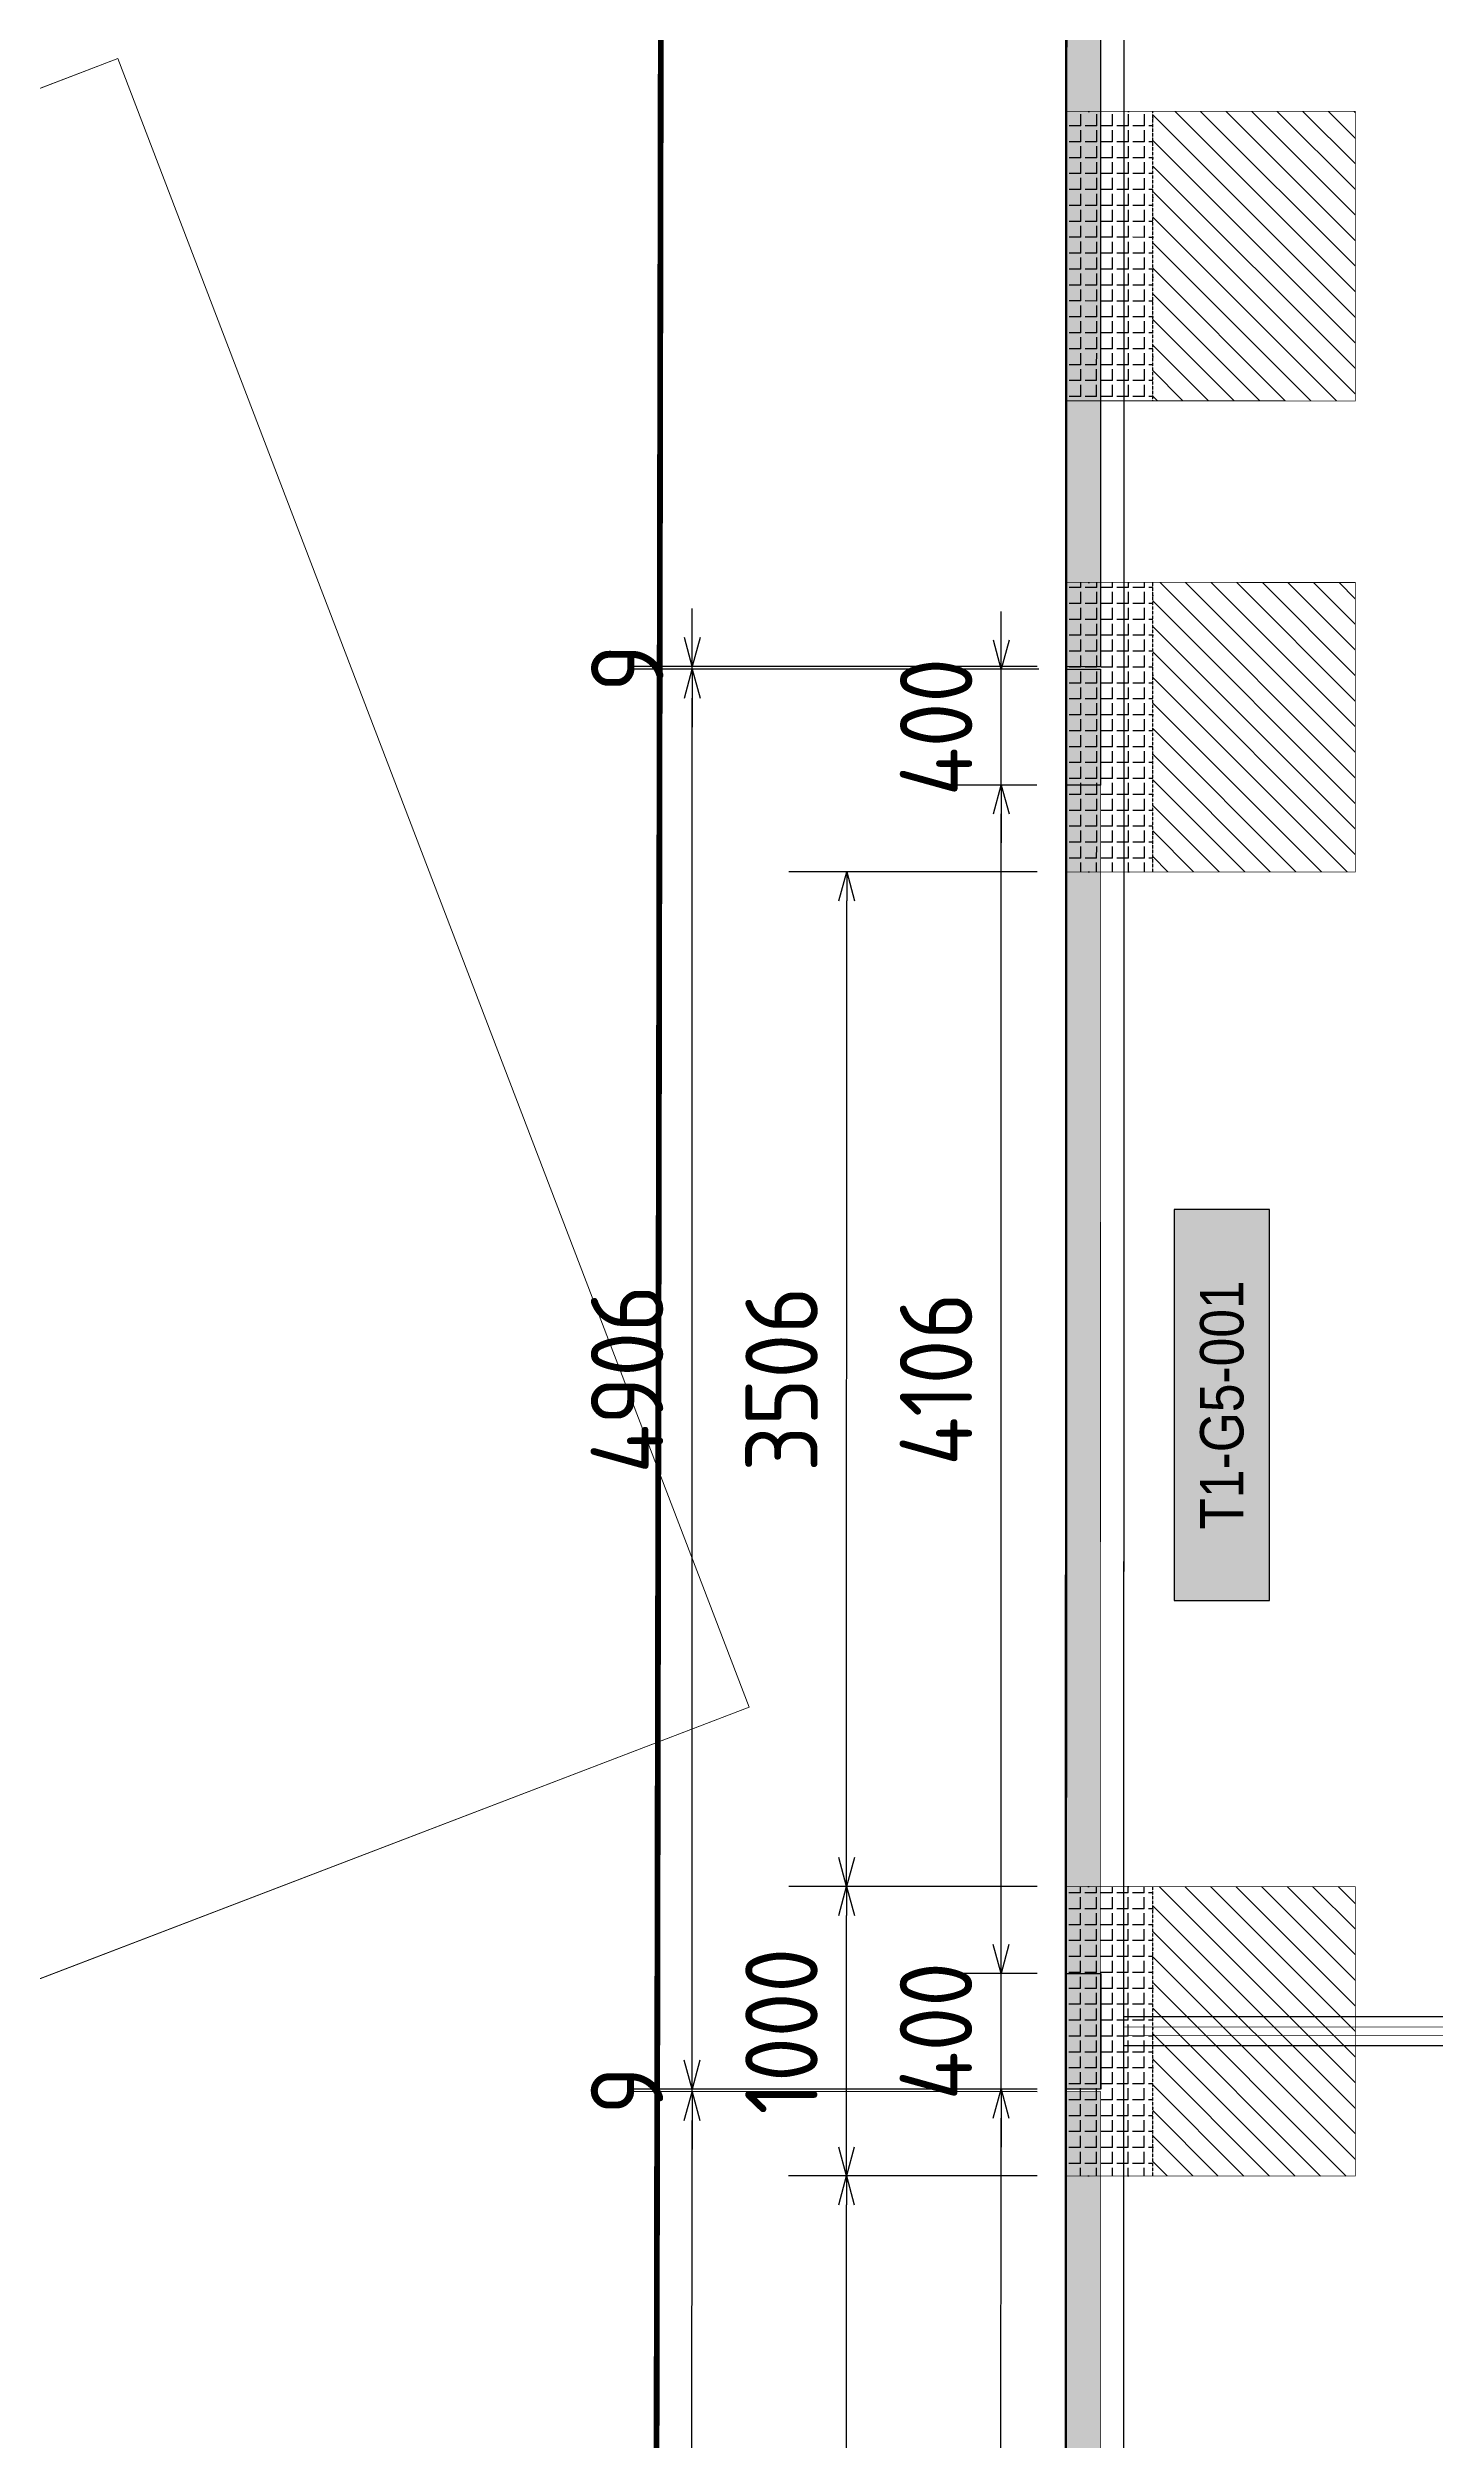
# Model space of a CAD drawing. Header units: centimetres. Extents: x -6122352 to 4157695, y -1694241 to 1947892.
# Drawn here: x 25938 to 30732, y -162716 to -154451 of the extents above; entities that cross this region are included whole.
import ezdxf
from ezdxf.enums import TextEntityAlignment as Align
from ezdxf.xclip import XClip

# ---------------------------------------------------------------- set-up
doc = ezdxf.new("R2010")
doc.units = ezdxf.units.CM
doc.header["$MEASUREMENT"] = 0
doc.header["$XCLIPFRAME"] = 2
doc.header["$PDMODE"] = 66
doc.header["$PDSIZE"] = 100
doc.linetypes.add('DASHED2', pattern=[0.375, 0.25, -0.125])
for name, color, linetype, lineweight, true_color in [('08-Compound Wall-3', 5, 'Continuous', 25, 0x0000ff), ('23585-XR-AR-DAMAC PLOT LIMITS$0$1-End units', 7, 'Continuous', 5, 0xf8991e), ('23585-XR-AR-DAMAC PLOT LIMITS$0$1-Open Space', 7, 'Continuous', 5, 0x90cf5a), ('23585-XR-AR-DAMAC PLOT LIMITS$0$1-Utility', 7, 'Continuous', 5, 0x8db1ff)]:
    doc.layers.add(name, color=color, linetype=linetype, lineweight=lineweight, true_color=true_color)
doc.layers.add('23585-XR-AR-END-GROUND FLOOR$0$A-LOVR-PLAN', color=251, linetype='Continuous', lineweight=9)
doc.layers.add('A-ANNO-TEXT', color=3, linetype='Continuous', lineweight=25)
for name, color, linetype in [('@MI-FOOTINGS', 7, 'Continuous'), ('@MI-MEP', 7, 'Continuous'), ('@MI-REF LAYER', 7, 'Continuous'), ('@MI-TYPE-01', 30, 'Continuous'), ('@MI-TYPE-02', 6, 'Continuous'), ('B_TH_2', 7, 'Continuous'), ('PANEL-TAGS', 7, 'Continuous')]:
    doc.layers.add(name, color=color, linetype=linetype)
doc.styles.add('PANELTAG_STYLE', font='arial.ttf')
doc.styles.add('Schueco-BEMSTIL', font='isocpeur.ttf', dxfattribs={"width": 0.9})
doc.dimstyles.new('MI- JWC-TXT-2.5 MM', dxfattribs={"dimscale": 1.5, "dimtxt": 2.5, "dimasz": 1, "dimexe": 2, "dimexo": 1, "dimgap": 1, "dimtad": 1, "dimdec": 0, "dimdsep": 46, "dimtxsty": 'Schueco-BEMSTIL', "dimblk": 'OPEN30', "dimcen": 0, "dimdle": 2, "dimclrd": 140, "dimclre": 8, "dimclrt": 40, "dimadec": 0, "dimazin": 2, "dimtfac": 1, "dimtdec": 0, "dimtix": 1, "dimtmove": 2, "dimatfit": 3, "dimldrblk": 'OPEN', "dimfxl": 2, "dimlwd": -1, "dimlwe": -1, "dimarcsym": 0})

# ---------------------------------------------------------------- blocks, each defined once
blk = doc.blocks.new('23585-XR-AR-BOUNDARY WALLS AND SETBACKS')
at = {"layer": '@MI-TYPE-01'}
blk.add_lwpolyline([(496522.9014, 2768816.896), (496540.5227, 2768800.7499), (496546.5698, 2768807.3495), (496548.6301, 2768809.5979)], dxfattribs=at)
blk.add_lwpolyline([(496522.7663, 2768816.7485), (496540.535, 2768800.4673), (496546.7172, 2768807.2143), (496548.6424, 2768809.3153), (496567.8869, 2768791.6811, -0.000695), (496567.9855, 2768791.862)], format="xyb", dxfattribs=at)
blk = doc.blocks.new('A$C9d9485f6')
at = {"layer": 'A-ANNO-TEXT', "rotation": 312.4881850805905}
blk.add_blockref('23585-XR-AR-BOUNDARY WALLS AND SETBACKS', (-2377088.5348, -1504219.2521), dxfattribs=at)
blk = doc.blocks.new('23585-XR-AR-DAMAC PLOT LIMITS')
at = {"layer": '23585-XR-AR-DAMAC PLOT LIMITS$0$1-End units', "color": 251, "true_color": 0x636466}
blk.add_lwpolyline([(496546.6435, 2768807.2819), (496540.4613, 2768800.5349), (496522.7663, 2768816.7485), (496528.9495, 2768823.4969)], close=True, dxfattribs=at)
at = {"layer": '23585-XR-AR-DAMAC PLOT LIMITS$0$1-Open Space', "color": 251, "true_color": 0x636466}
blk.add_lwpolyline([(496546.6435, 2768807.2819), (496548.5687, 2768809.3829), (496567.8869, 2768791.6811), (496567.4747, 2768790.9189), (496561.8047, 2768789.0107, 0.008585), (496545.5431, 2768796.2463), (496542.7337, 2768797.4295, 0.002468), (496538.0041, 2768799.3807, 0.002036), (496526.7415, 2768803.9017), (496528.9801, 2768809.5705), (496523.3059, 2768811.8093), (496521.0673, 2768806.1393), (496521.0575, 2768806.1431), (496519.4407, 2768813.1193), (496522.7663, 2768816.7485), (496540.4613, 2768800.5349)], format="xyb", close=True, dxfattribs=at)
at = {"layer": '23585-XR-AR-DAMAC PLOT LIMITS$0$1-Utility', "color": 251, "true_color": 0x636466}
blk.add_lwpolyline([(496528.9801, 2768809.5705), (496526.7415, 2768803.9017, 0.000705), (496522.8347, 2768805.4451, 0.000319), (496521.0673, 2768806.1393), (496523.3059, 2768811.8093)], format="xyb", close=True, dxfattribs=at)
blk = doc.blocks.new('A$Cf093b529')
at = {"layer": 'A-ANNO-TEXT'}
blk.add_blockref('23585-XR-AR-DAMAC PLOT LIMITS', (-495391.9901, -2768603.4419), dxfattribs=at)
blk = doc.blocks.new('A$C0a111004')
at = {"color": 1, "true_color": 0xeb0000, "const_width": 0.008}
blk.add_lwpolyline([(18.3021, 0.0001), (21.1518, 0), (30.3028, 0), (30.3027, -23.9999), (21.1499, -24), (15.1498, -23.9999), (9.1499, -23.9998), (-0.0001, -23.9999), (0, 0), (9.1501, 0.0001), (15.1501, 0.0001)], close=True, dxfattribs=at)
blk = doc.blocks.new('XR-AR-END-SETTING OUT PLAN')
at = {"layer": '08-Compound Wall-3'}
for p, q in [((1900, 10600), (-523.3, 10600)), ((1900, 10500), (-523.3, 10500))]:
    blk.add_line(p, q, dxfattribs=at)
at = {"layer": '23585-XR-AR-END-GROUND FLOOR$0$A-LOVR-PLAN'}
blk.add_lwpolyline([(1900, 10535), (1900, 10565), (-523.3, 10565), (-523.3, 10535)], close=True, dxfattribs=at)
blk = doc.blocks.new('END UNIT')
at = {"xscale": 0.001, "yscale": 0.001, "zscale": 0.001}
blk.add_blockref('XR-AR-END-SETTING OUT PLAN', (-9.1502, 0), dxfattribs=at)
blk = doc.blocks.new('TH_2')
at = {"xscale": -1}
blk.add_blockref('END UNIT', (495820.3054, 2769096.6174), dxfattribs=at)
blk = doc.blocks.new('23585-XR-AR-MALDIVE-3$0$TH_2')
at = {"layer": 'B_TH_2', "xscale": 1.000029656231738, "yscale": 1.000029656231738, "zscale": 1.000029656231738}
blk.add_blockref('TH_2', (-14.7032, -82.121), dxfattribs=at)
blk = doc.blocks.new('A$Cd3abcad4')
at = {"color": 1, "true_color": 0xeb0000, "const_width": 0.008}
blk.add_lwpolyline([(18.3021, 0.0001), (21.1518, 0), (30.3028, 0), (30.3027, -23.9999), (21.1499, -24), (15.1498, -23.9999), (9.1499, -23.9998), (-0.0001, -23.9999), (0, 0), (9.1501, 0.0001), (15.1501, 0.0001)], close=True, dxfattribs=at)
blk = doc.blocks.new('T1-FOOTING')
at = {"transparency": 33554679}
h = blk.add_hatch(dxfattribs=at)
h.set_pattern_fill('ANGLE', color=256, scale=500)
h.set_pattern_definition([(0, (0, 0), (0, 137.5), [100, -37.5]), (90, (0, 0), (-137.5, 8e-15), [100, -37.5])])
h.paths.add_polyline_path([(-500, -300), (500, -300), (500, 0), (-500, 0)])
h.paths.add_polyline_path([(-499.75, -299.75), (499.75, -299.75), (499.75, -0.25), (-499.75, -0.25)], flags=16)
h = blk.add_hatch(dxfattribs=at)
h.set_pattern_fill('ANGLE', color=8, scale=200)
h.set_pattern_definition([(0, (0, 0), (0, 55), [40, -15]), (90, (0, 0), (-55, 3e-15), [40, -15])])
h.paths.add_polyline_path([(500, -300), (500, 0), (-500, 0), (-500, -300)])
h = blk.add_hatch(dxfattribs=at)
h.set_pattern_fill('ANSI31', color=8, scale=500)
h.paths.add_polyline_path([(500, -1000), (500, -300), (-500, -300), (-500, -1000)])
at = {"layer": '@MI-TYPE-01', "color": 240, "linetype": 'DASHED2', "true_color": 0xed1f24}
blk.add_line((-500, -300), (500, -300), dxfattribs=at)
at = {"layer": '@MI-TYPE-01', "color": 240, "true_color": 0xed1f24, "const_width": 2.5}
blk.add_lwpolyline([(-500, 0), (500, 0), (500, -1000), (-500, -1000)], close=True, dxfattribs=at)
blk = doc.blocks.new('A$C90a9385a')
at = {"layer": '@MI-TYPE-02'}
h = blk.add_hatch(color=256, dxfattribs=at)
h.dxf.hatch_style = 1
h.paths.add_polyline_path([(5835, 0), (0, 0), (0, -120), (5835, -120)])
at = {"layer": '@MI-TYPE-02', "const_width": 2.5}
blk.add_lwpolyline([(5835, 0), (0, 0), (0, -120), (5835, -120)], close=True, dxfattribs=at)
at = {"layer": '@MI-FOOTINGS', "color": 240, "true_color": 0xed1f24}
blk.add_blockref('T1-FOOTING', (1417.5, 0.9), dxfattribs=at)
blk = doc.blocks.new('RCC COPING')
at = {"layer": '@MI-TYPE-01', "transparency": 33554679}
h = blk.add_hatch(color=8, dxfattribs=at)
h.dxf.hatch_style = 1
h.paths.add_polyline_path([(60, 200), (-60, 200), (-60, -200), (60, -200)])
at = {"layer": '@MI-TYPE-01', "color": 30}
blk.add_lwpolyline([(-60, 200), (60, 200), (60, -200), (-60, -200)], close=True, dxfattribs=at)
blk = doc.blocks.new('_Open30')
at = {"color": 0, "linetype": 'ByBlock', "lineweight": -2}
for p, q in [((-1, 0.268), (0, 0)), ((0, 0), (-1, -0.268)), ((0, 0), (-1, 0))]:
    blk.add_line(p, q, dxfattribs=at)
blk = doc.blocks.new('*D1082')
at = {"layer": '@MI-TYPE-01', "color": 8, "transparency": 16777216}
for p, q in [((29356, -161503.4), (29031.7, -161503.3)), ((29355.3, -165539.4), (29030.9, -165539.3))]:
    blk.add_line(p, q, dxfattribs=at)
at = {"layer": '@MI-TYPE-01', "color": 140, "transparency": 16777216}
blk.add_line((29231, -165439.4), (29231.6, -161603.4), dxfattribs=at)
at = {"layer": 'Defpoints', "color": 0, "transparency": 16777216}
for p in [(29231.7, -161503.4), (29456, -161503.4), (29455.3, -165539.4)]:
    blk.add_point(p, dxfattribs=at)
at = {"layer": '@MI-TYPE-01', "color": 140, "transparency": 16777216, "xscale": 100, "yscale": 100, "zscale": 100}
for p, rotation in [((29231.7, -161503.4), 89.98984397145429), ((29230.9, -165539.4), 269.9898439714543)]:
    blk.add_blockref('_Open30', p, dxfattribs=dict(at, rotation=rotation))
at = {"layer": '@MI-TYPE-01', "color": 40, "transparency": 16777216, "insert": (29006.3, -163521.3), "char_height": 250, "attachment_point": 5, "rotation": 89.98984, "style": 'Schueco-BEMSTIL'}
blk.add_mtext('4036', dxfattribs=at)
blk = doc.blocks.new('_Open')
at = {"color": 0, "linetype": 'ByBlock', "lineweight": -2}
for p, q in [((-1, 0.2), (0, 0)), ((-1, -0.2), (0, 0)), ((0, 0), (-1, 0))]:
    blk.add_line(p, q, dxfattribs=at)
blk = doc.blocks.new('*D1083')
at = {"layer": '@MI-TYPE-01', "color": 140, "transparency": 16777216}
for p, q in [((29231.7, -161003.4), (29231.8, -160903.4)), ((29231.7, -161503.4), (29231.7, -161103.4)), ((29231.6, -161603.4), (29231.6, -161703.4))]:
    blk.add_line(p, q, dxfattribs=at)
at = {"layer": '@MI-TYPE-01', "color": 8, "transparency": 16777216}
for p, q in [((29356.1, -161103.4), (29031.7, -161103.3)), ((29356, -161503.4), (29031.7, -161503.3))]:
    blk.add_line(p, q, dxfattribs=at)
at = {"layer": 'Defpoints', "color": 0, "transparency": 16777216}
for p in [(29231.7, -161103.4), (29456.1, -161103.4), (29456, -161503.4)]:
    blk.add_point(p, dxfattribs=at)
at = {"layer": '@MI-TYPE-01', "color": 140, "transparency": 16777216, "xscale": 100, "yscale": 100, "zscale": 100}
for p, rotation in [((29231.7, -161103.4), 269.9898439714543), ((29231.7, -161503.4), 89.98984397145429)]:
    blk.add_blockref('_Open30', p, dxfattribs=dict(at, rotation=rotation))
at = {"layer": '@MI-TYPE-01', "color": 40, "transparency": 16777216, "insert": (29006.7, -161303.3), "char_height": 250, "attachment_point": 5, "rotation": 89.98984, "style": 'Schueco-BEMSTIL'}
blk.add_mtext('400', dxfattribs=at)
blk = doc.blocks.new('*D1084')
at = {"layer": '@MI-TYPE-01', "color": 8, "transparency": 16777216}
for p, q in [((29355.8, -156997.6), (29032.5, -156997.6)), ((29356.1, -161103.4), (29031.7, -161103.3))]:
    blk.add_line(p, q, dxfattribs=at)
at = {"layer": '@MI-TYPE-01', "color": 140, "transparency": 16777216}
blk.add_line((29231.7, -161003.4), (29232.4, -157097.6), dxfattribs=at)
at = {"layer": 'Defpoints', "color": 0, "transparency": 16777216}
for p in [(29232.5, -156997.6), (29455.8, -156997.7), (29456.1, -161103.4)]:
    blk.add_point(p, dxfattribs=at)
at = {"layer": '@MI-TYPE-01', "color": 140, "transparency": 16777216, "xscale": 100, "yscale": 100, "zscale": 100}
for p, rotation in [((29232.5, -156997.6), 89.98984397145429), ((29231.7, -161103.4), 269.9898439714543)]:
    blk.add_blockref('_Open30', p, dxfattribs=dict(at, rotation=rotation))
at = {"layer": '@MI-TYPE-01', "color": 40, "transparency": 16777216, "insert": (29007.1, -159050.4), "char_height": 250, "attachment_point": 5, "rotation": 89.98984, "style": 'Schueco-BEMSTIL'}
blk.add_mtext('4106', dxfattribs=at)
blk = doc.blocks.new('*D1085')
at = {"layer": '@MI-TYPE-01', "color": 140, "transparency": 16777216}
for p, q in [((29232.5, -156497.6), (29232.6, -156397.6)), ((29232.5, -156997.6), (29232.5, -156597.6)), ((29232.4, -157097.6), (29232.4, -157197.6))]:
    blk.add_line(p, q, dxfattribs=at)
at = {"layer": '@MI-TYPE-01', "color": 8, "transparency": 16777216}
for p, q in [((29355.9, -156597.6), (29032.5, -156597.6)), ((29355.8, -156997.6), (29032.5, -156997.6))]:
    blk.add_line(p, q, dxfattribs=at)
at = {"layer": 'Defpoints', "color": 0, "transparency": 16777216}
for p in [(29232.5, -156597.6), (29455.9, -156597.7), (29455.8, -156997.7)]:
    blk.add_point(p, dxfattribs=at)
at = {"layer": '@MI-TYPE-01', "color": 140, "transparency": 16777216, "xscale": 100, "yscale": 100, "zscale": 100}
for p, rotation in [((29232.5, -156597.6), 269.9898439714543), ((29232.5, -156997.6), 89.98984397145429)]:
    blk.add_blockref('_Open30', p, dxfattribs=dict(at, rotation=rotation))
at = {"layer": '@MI-TYPE-01', "color": 40, "transparency": 16777216, "insert": (29007.5, -156797.6), "char_height": 250, "attachment_point": 5, "rotation": 89.98984, "style": 'Schueco-BEMSTIL'}
blk.add_mtext('400', dxfattribs=at)
blk = doc.blocks.new('*D1091')
at = {"layer": '@MI-TYPE-01', "color": 8, "transparency": 16777216}
for p, q in [((29356, -161803.4), (28497.8, -161803.2)), ((29355.4, -165239.4), (28497.2, -165239.2))]:
    blk.add_line(p, q, dxfattribs=at)
at = {"layer": '@MI-TYPE-01', "color": 140, "transparency": 16777216}
blk.add_line((28697.2, -165139.3), (28697.8, -161903.3), dxfattribs=at)
at = {"layer": 'Defpoints', "color": 0, "transparency": 16777216}
for p in [(28697.8, -161803.3), (29456, -161803.4), (29455.4, -165239.4)]:
    blk.add_point(p, dxfattribs=at)
at = {"layer": '@MI-TYPE-01', "color": 140, "transparency": 16777216, "xscale": 100, "yscale": 100, "zscale": 100}
for p, rotation in [((28697.8, -161803.3), 89.98984397145429), ((28697.2, -165239.3), 269.9898439714543)]:
    blk.add_blockref('_Open30', p, dxfattribs=dict(at, rotation=rotation))
at = {"layer": '@MI-TYPE-01', "color": 40, "transparency": 16777216, "insert": (28472.5, -163521.2), "char_height": 250, "attachment_point": 5, "rotation": 89.98984, "style": 'Schueco-BEMSTIL'}
blk.add_mtext('3436', dxfattribs=at)
blk = doc.blocks.new('*D1092')
at = {"layer": '@MI-TYPE-01', "color": 8, "transparency": 16777216}
for p, q in [((29356.2, -160803.4), (28498, -160803.2)), ((29356, -161803.4), (28497.8, -161803.2))]:
    blk.add_line(p, q, dxfattribs=at)
at = {"layer": '@MI-TYPE-01', "color": 140, "transparency": 16777216}
blk.add_line((28697.8, -161703.3), (28698, -160903.3), dxfattribs=at)
at = {"layer": 'Defpoints', "color": 0, "transparency": 16777216}
for p in [(28698, -160803.3), (29456.2, -160803.4), (29456, -161803.4)]:
    blk.add_point(p, dxfattribs=at)
at = {"layer": '@MI-TYPE-01', "color": 140, "transparency": 16777216, "xscale": 100, "yscale": 100, "zscale": 100}
for p, rotation in [((28698, -160803.3), 89.98984397145429), ((28697.8, -161803.3), 269.9898439714543)]:
    blk.add_blockref('_Open30', p, dxfattribs=dict(at, rotation=rotation))
at = {"layer": '@MI-TYPE-01', "color": 40, "transparency": 16777216, "insert": (28472.9, -161303.2), "char_height": 250, "attachment_point": 5, "rotation": 89.98984, "style": 'Schueco-BEMSTIL'}
blk.add_mtext('1000', dxfattribs=at)
blk = doc.blocks.new('*D1093')
at = {"layer": '@MI-TYPE-01', "color": 8, "transparency": 16777216}
for p, q in [((29356.8, -157297.6), (28498.6, -157297.5)), ((29356.2, -160803.4), (28498, -160803.2))]:
    blk.add_line(p, q, dxfattribs=at)
at = {"layer": '@MI-TYPE-01', "color": 140, "transparency": 16777216}
blk.add_line((28698, -160703.3), (28698.6, -157397.5), dxfattribs=at)
at = {"layer": 'Defpoints', "color": 0, "transparency": 16777216}
for p in [(28698.6, -157297.5), (29456.8, -157297.7), (29456.2, -160803.4)]:
    blk.add_point(p, dxfattribs=at)
at = {"layer": '@MI-TYPE-01', "color": 140, "transparency": 16777216, "xscale": 100, "yscale": 100, "zscale": 100}
for p, rotation in [((28698.6, -157297.5), 89.98984397145429), ((28698, -160803.3), 269.9898439714543)]:
    blk.add_blockref('_Open30', p, dxfattribs=dict(at, rotation=rotation))
at = {"layer": '@MI-TYPE-01', "color": 40, "transparency": 16777216, "insert": (28473.3, -159050.4), "char_height": 250, "attachment_point": 5, "rotation": 89.98984, "style": 'Schueco-BEMSTIL'}
blk.add_mtext('3506', dxfattribs=at)
blk = doc.blocks.new('*D1097')
at = {"layer": '@MI-TYPE-01', "color": 8, "transparency": 16777216}
for p, q in [((29356, -161512.4), (27964, -161512.1)), ((29355.3, -165939), (27963.2, -165938.8))]:
    blk.add_line(p, q, dxfattribs=at)
at = {"layer": '@MI-TYPE-01', "color": 140, "transparency": 16777216}
blk.add_line((28163.2, -165838.8), (28164, -161612.2), dxfattribs=at)
at = {"layer": 'Defpoints', "color": 0, "transparency": 16777216}
for p in [(28164, -161512.2), (29456, -161512.4), (29455.3, -165939)]:
    blk.add_point(p, dxfattribs=at)
at = {"layer": '@MI-TYPE-01', "color": 140, "transparency": 16777216, "xscale": 100, "yscale": 100, "zscale": 100}
for p, rotation in [((28164, -161512.2), 89.98984397145429), ((28163.2, -165938.8), 269.9898439714543)]:
    blk.add_blockref('_Open30', p, dxfattribs=dict(at, rotation=rotation))
at = {"layer": '@MI-TYPE-01', "color": 40, "transparency": 16777216, "insert": (27938.6, -163725.5), "char_height": 250, "attachment_point": 5, "rotation": 89.98984, "style": 'Schueco-BEMSTIL'}
blk.add_mtext('4427', dxfattribs=at)
blk = doc.blocks.new('*D1098')
at = {"layer": '@MI-TYPE-01', "color": 140, "transparency": 16777216}
for p, q in [((28164, -161403.2), (28164, -161303.2)), ((28164, -161512.2), (28164, -161503.2)), ((28164, -161612.2), (28164, -161712.2))]:
    blk.add_line(p, q, dxfattribs=at)
at = {"layer": '@MI-TYPE-01', "color": 8, "transparency": 16777216}
for p, q in [((29355, -161503.4), (27964, -161503.1)), ((29356, -161512.4), (27964, -161512.1))]:
    blk.add_line(p, q, dxfattribs=at)
at = {"layer": 'Defpoints', "color": 0, "transparency": 16777216}
for p in [(28164, -161503.2), (29455, -161503.4), (29456, -161512.4)]:
    blk.add_point(p, dxfattribs=at)
at = {"layer": '@MI-TYPE-01', "color": 140, "transparency": 16777216, "xscale": 100, "yscale": 100, "zscale": 100}
for p, rotation in [((28164, -161503.2), 269.9898439714543), ((28164, -161512.2), 89.98984397145429)]:
    blk.add_blockref('_Open30', p, dxfattribs=dict(at, rotation=rotation))
at = {"layer": '@MI-TYPE-01', "color": 40, "transparency": 16777216, "insert": (27939, -161507.6), "char_height": 250, "attachment_point": 5, "rotation": 89.98984, "style": 'Schueco-BEMSTIL'}
blk.add_mtext('9', dxfattribs=at)
blk = doc.blocks.new('*D1099')
at = {"layer": '@MI-TYPE-01', "color": 8, "transparency": 16777216}
for p, q in [((29361.8, -156597.6), (27964.9, -156597.4)), ((29355, -161503.4), (27964, -161503.1))]:
    blk.add_line(p, q, dxfattribs=at)
at = {"layer": '@MI-TYPE-01', "color": 140, "transparency": 16777216}
blk.add_line((28164, -161403.2), (28164.8, -156697.4), dxfattribs=at)
at = {"layer": 'Defpoints', "color": 0, "transparency": 16777216}
for p in [(28164.9, -156597.4), (29461.8, -156597.7), (29455, -161503.4)]:
    blk.add_point(p, dxfattribs=at)
at = {"layer": '@MI-TYPE-01', "color": 140, "transparency": 16777216, "xscale": 100, "yscale": 100, "zscale": 100}
for p, rotation in [((28164.9, -156597.4), 89.98984397145429), ((28164, -161503.2), 269.9898439714543)]:
    blk.add_blockref('_Open30', p, dxfattribs=dict(at, rotation=rotation))
at = {"layer": '@MI-TYPE-01', "color": 40, "transparency": 16777216, "insert": (27939.4, -159050.3), "char_height": 250, "attachment_point": 5, "rotation": 89.98984, "style": 'Schueco-BEMSTIL'}
blk.add_mtext('4906', dxfattribs=at)
blk = doc.blocks.new('*D1100')
at = {"layer": '@MI-TYPE-01', "color": 140, "transparency": 16777216}
for p, q in [((28164.9, -156488.1), (28164.9, -156388.1)), ((28164.9, -156597.4), (28164.9, -156588.1)), ((28164.8, -156697.4), (28164.8, -156797.4))]:
    blk.add_line(p, q, dxfattribs=at)
at = {"layer": '@MI-TYPE-01', "color": 8, "transparency": 16777216}
for p, q in [((29357, -156588.3), (27964.9, -156588.1)), ((29361.8, -156597.6), (27964.9, -156597.4))]:
    blk.add_line(p, q, dxfattribs=at)
at = {"layer": 'Defpoints', "color": 0, "transparency": 16777216}
for p in [(28164.9, -156588.1), (29457, -156588.3), (29461.8, -156597.7)]:
    blk.add_point(p, dxfattribs=at)
at = {"layer": '@MI-TYPE-01', "color": 140, "transparency": 16777216, "xscale": 100, "yscale": 100, "zscale": 100}
for p, rotation in [((28164.9, -156588.1), 269.9898439714543), ((28164.9, -156597.4), 89.98984397145429)]:
    blk.add_blockref('_Open30', p, dxfattribs=dict(at, rotation=rotation))
at = {"layer": '@MI-TYPE-01', "color": 40, "transparency": 16777216, "insert": (27939.9, -156592.7), "char_height": 250, "attachment_point": 5, "rotation": 89.98984, "style": 'Schueco-BEMSTIL'}
blk.add_mtext('9', dxfattribs=at)
blk = doc.blocks.new('PANELTAG')
at = {"layer": 'PANEL-TAGS', "color": 1}
blk.add_lwpolyline([(-13.5, -3.3), (13.5, -3.3), (13.5, 3.3), (-13.5, 3.3)], close=True, dxfattribs=at)
at = {"layer": 'PANEL-TAGS', "color": 40, "true_color": 0xffd700}
blk.add_solid([(-13.5, -3.3), (13.5, -3.3), (-13.5, 3.3), (13.5, 3.3)], dxfattribs=at)
at = {"layer": 'PANEL-TAGS', "color": 5, "style": 'PANELTAG_STYLE', "width": 0.85}
blk.add_attdef('TAGNO', text='', height=3, dxfattribs=at).set_placement((0, 0), align=Align.MIDDLE)

msp = doc.modelspace()

# ---------------------------------------------------------------- hatches: boundary and pattern name
at = {"layer": '@MI-TYPE-01'}
h = msp.add_hatch(color=256, dxfattribs=at)
h.dxf.hatch_style = 1
h.paths.add_polyline_path([(29452.62035, -174812.72166), (29453.40506, -170385.72173), (29573.40506, -170385.743), (29572.62035, -174812.74293)])
h.paths.add_polyline_path([(29453.40689, -170375.39782), (29454.1916, -165948.39789), (29574.1916, -165948.41916), (29573.40689, -170375.41909)])
h.paths.add_polyline_path([(29455.25469, -165939.39808), (29456.0394, -161512.39815), (29576.0394, -161512.41942), (29575.25469, -165939.41935)])
h.paths.add_polyline_path([(29454.97951, -161503.39796), (29455.85002, -156597.65092), (29575.85002, -156597.67219), (29574.97951, -161503.41923)])

# ---------------------------------------------------------------- linework, layer by layer
at = {"layer": '@MI-REF LAYER', "color": 1, "const_width": 20}
msp.add_lwpolyline([(29252.63035, -150873.14512), (28056.17481, -154308.95485), (28032.93905, -167566.72787), (27634.65186, -167569.12582), (28032.93905, -167566.72787), (28050.89719, -170783.47451), (29553.70279, -174613.74142)], dxfattribs=at)
at = {"layer": '@MI-TYPE-01', "const_width": 2.5}
for points in [[(29454.97951, -161503.39796), (29455.85002, -156597.65092), (29575.85002, -156597.67219), (29574.97951, -161503.41923)], [(29455.25469, -165939.39808), (29456.0394, -161512.39815), (29576.0394, -161512.41942), (29575.25469, -165939.41935)]]:
    msp.add_lwpolyline(points, close=True, dxfattribs=at)
at = {"layer": '@MI-TYPE-02'}
msp.add_lwpolyline([(29457.75958, -150753.338), (29456.7141, -156588.33791), (29576.7141, -156588.35941), (29577.75957, -150753.3595)], close=True, dxfattribs=at)

# ---------------------------------------------------------------- block references
at = {"layer": '@MI-MEP', "color": 10, "xscale": 1000, "yscale": 1000, "zscale": 1000, "rotation": 179.9901263953543}
msp.add_blockref('A$C0a111004', (59756.31336, -174758.47773), dxfattribs=at)
at = {"layer": '@MI-REF LAYER', "xscale": 1000, "yscale": 1000, "zscale": 1000}
msp.add_blockref('A$C9d9485f6', (-23958.95046, 48155.57226), dxfattribs=at)
at = {"layer": '@MI-REF LAYER', "xscale": 1000, "yscale": 1000, "zscale": 1000, "rotation": 312.4882903633292}
msp.add_blockref('A$Cf093b529', (-891608.73293, 539022.72011), dxfattribs=at)
at = {"layer": '@MI-TYPE-01', "rotation": 359.9898439714728}
for p in [(29515.81457, -156797.66155), (29516.07645, -161303.40879)]:
    msp.add_blockref('RCC COPING', p, dxfattribs=at)

# ---------------------------------------------------------------- dimensions: what is measured, and where the dimension line sits
at = {"layer": '@MI-TYPE-01'}
for base, p1, p2, picture, middle in [((28164.85939, -156588.10892), (29461.80391, -156597.65197), (29456.97841, -156588.33795), '*D1100', (27939.85857, -156592.72562)), ((29232.52569, -156597.61135), (29455.77904, -156997.65091), (29455.85002, -156597.65093), '*D1085', (29007.49024, -156797.57145)), ((28164.85774, -156597.42208), (29454.97951, -161503.39796), (29461.80391, -156597.65197), '*D1099', (27939.42296, -159050.25572)), ((29232.45478, -156997.61132), (29456.1119, -161103.39816), (29455.77904, -156997.65091), '*D1084', (29007.0909, -159050.44497)), ((28698.62895, -157297.5167), (29456.16508, -160803.39816), (29456.84273, -157297.6511), '*D1093', (28473.31824, -159050.35036)), ((28698.00753, -160803.26377), (29455.98782, -161803.39814), (29456.16508, -160803.39816), '*D1092', (28472.91891, -161303.22388)), ((29231.72702, -161103.35838), (29456.041, -161503.39815), (29456.1119, -161103.39816), '*D1083', (29006.69157, -161303.3185)), ((28163.98817, -161503.16913), (29456.0394, -161512.39815), (29454.97951, -161503.39796), '*D1098', (27938.98737, -161507.62924)), ((29231.65611, -161503.35838), (29455.32559, -165539.39809), (29456.041, -161503.39815), '*D1082', (29006.29841, -163521.31846)), ((28163.98657, -161512.16913), (29455.25475, -165939.04468), (29456.0394, -161512.39815), '*D1097', (27938.59425, -163725.45251)), ((28697.83027, -161803.26376), (29455.37877, -165239.39809), (29455.98782, -161803.39814), '*D1091', (28472.52575, -163521.22385))]:
    dim = msp.add_linear_dim(base=base, p1=p1, p2=p2, angle=89.989843971, dimstyle='MI- JWC-TXT-2.5 MM', dxfattribs=at)
    dim.commit()
    dim.dimension.update_dxf_attribs({"geometry": picture, "text_midpoint": middle})

# ---------------------------------------------------------------- next in the draw order: block references
at = {"layer": '@MI-REF LAYER'}
ref = msp.add_blockref('23585-XR-AR-MALDIVE-3$0$TH_2', (496336378.43808, 2768860328.19691), dxfattribs=dict(at, xscale=1000, yscale=1000, zscale=1000, rotation=179.9901205999888))
XClip(ref).set_block_clipping_path([(495799.2550297892, 2769096.6153797582), (495799.255405813, 2769120.5163296042), (495808.3004683387, 2769120.5587037131), (495814.2939508669, 2769120.5576514951), (495817.4459820543, 2769120.5176626369), (495820.3071577782, 2769120.4176348741), (495829.2579656807, 2769120.4174829312), (495829.2578130416, 2769096.6176070911)])

# ---------------------------------------------------------------- next in the draw order: block references
at = {"layer": '@MI-REF LAYER', "color": 10, "xscale": 1000, "yscale": 1000, "zscale": 1000, "rotation": 179.9893265042863}
msp.add_blockref('A$Cd3abcad4', (59756.31341, -174758.07874), dxfattribs=at)
at = {"layer": '@MI-TYPE-01', "rotation": 89.98984397145428}
for p in [(29455.81457, -156797.65091), (29456.07645, -161303.39815)]:
    msp.add_blockref('T1-FOOTING', p, dxfattribs=at)
at = {"layer": '@MI-TYPE-02', "rotation": 89.98973417812736}
msp.add_blockref('A$C90a9385a', (29456.91718, -156587.65099), dxfattribs=at)
at = {"layer": 'PANEL-TAGS'}
ref = msp.add_blockref('PANELTAG', (29994.49465, -159139.55436), dxfattribs=dict(at, xscale=50.00000000000001, yscale=50.00000000000001, zscale=50.00000000000001, rotation=90.00000000000001))
ref.add_attrib('TAGNO', 'T1-G5-001', dxfattribs={"color": 5, "height": 150, "rotation": 90, "style": 'PANELTAG_STYLE', "width": 0.85}).set_placement((29994.49465, -159139.55436), align=Align.MIDDLE_CENTER)

doc.saveas('drawing.dxf')
